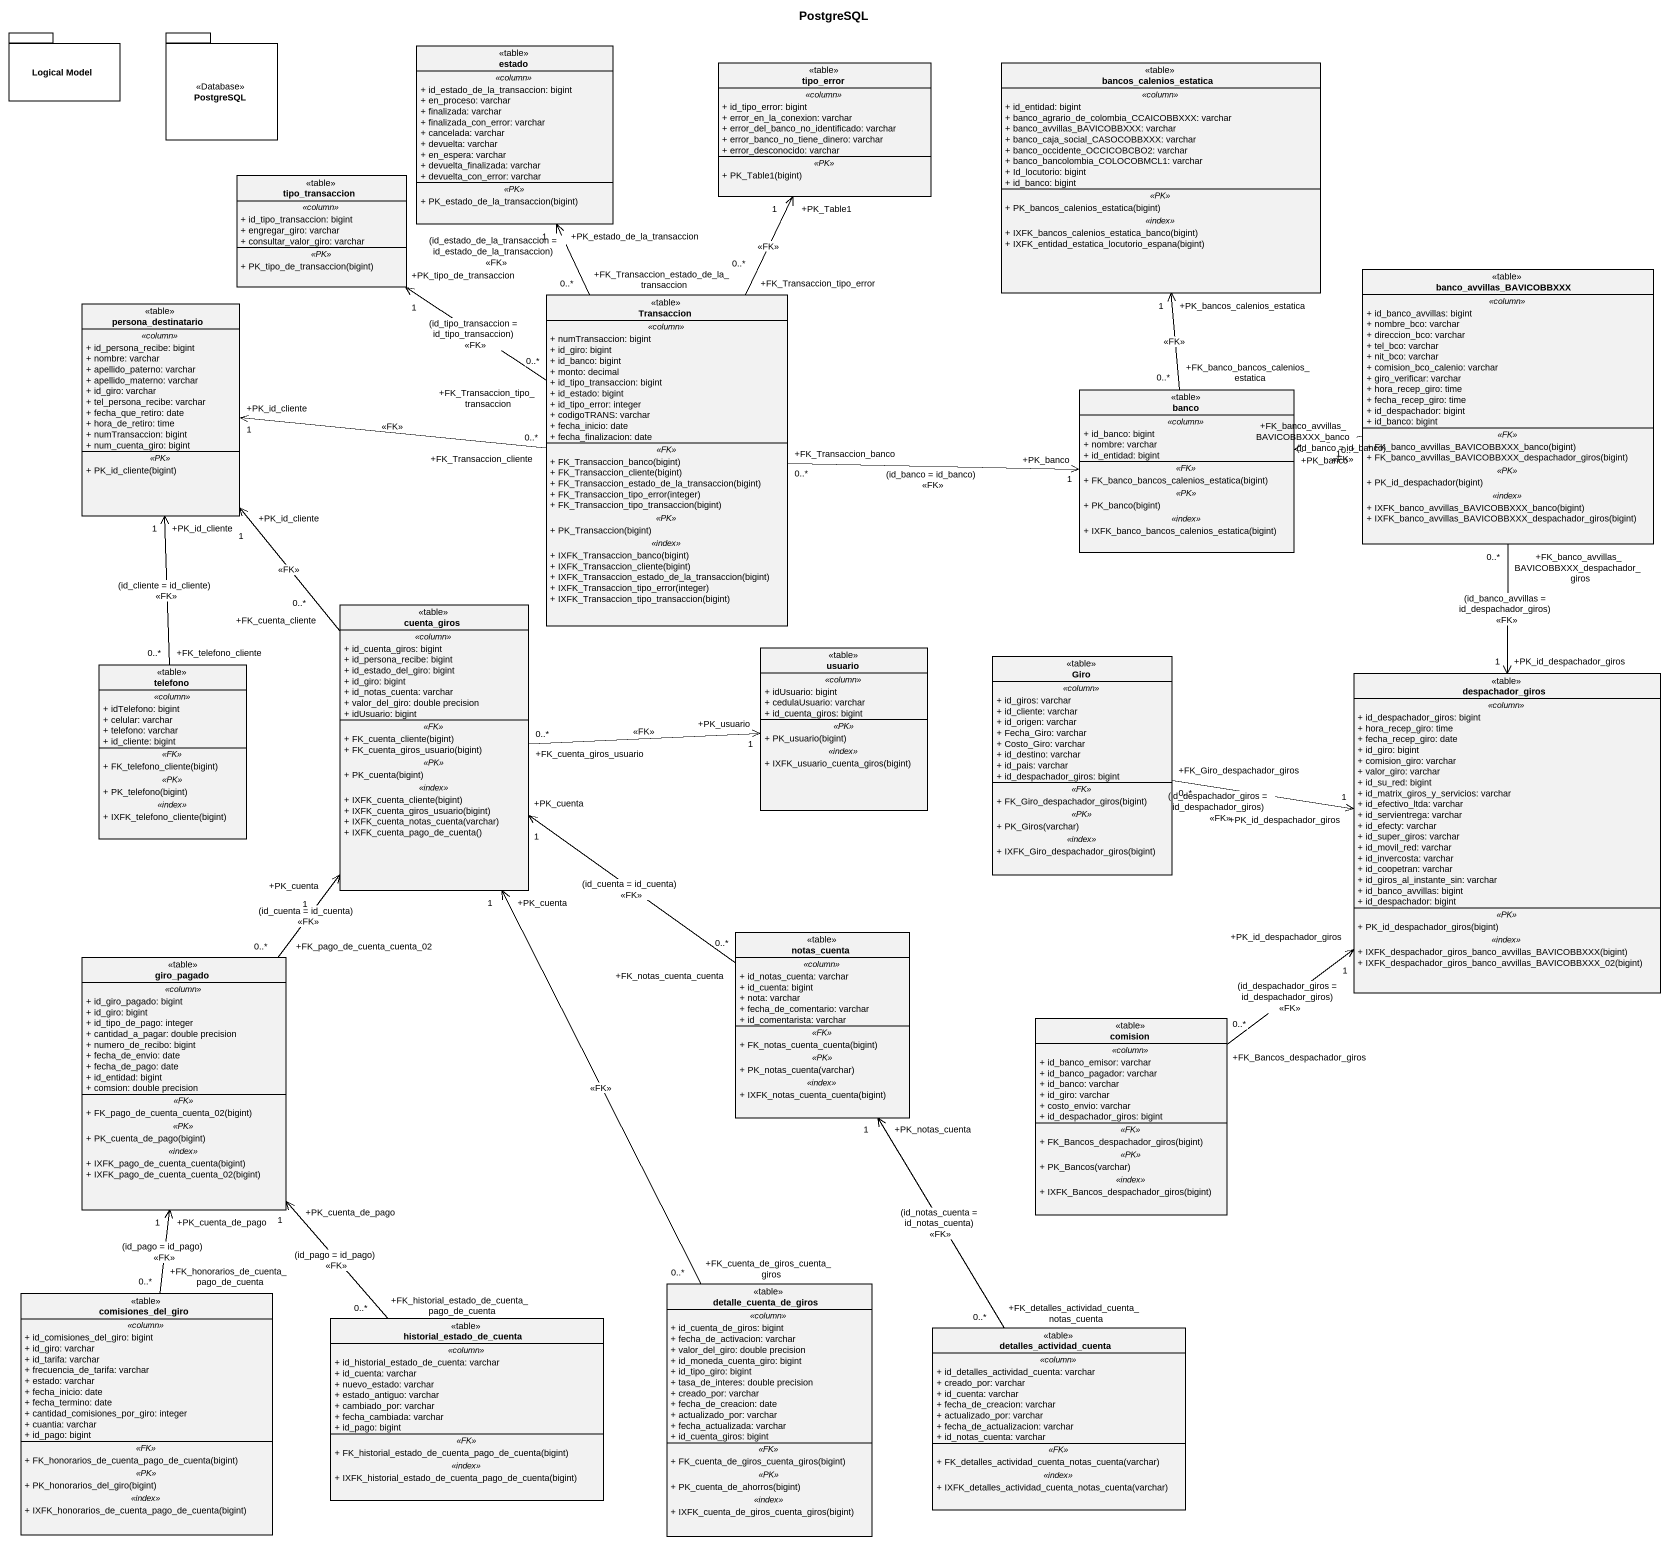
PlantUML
@startuml
title PostgreSQL
hide circle
hide empty members
skinparam classAttributeIconSize 0
package "Logical Model" as Logical_Model {
}
package PostgreSQL <<Database>> {
}
class estado <<table>> {
  .. <<column>> ..
  + id_estado_de_la_transaccion: bigint
  + en_proceso: varchar
  + finalizada: varchar
  + finalizada_con_error: varchar
  + cancelada: varchar
  + devuelta: varchar
  + en_espera: varchar
  + devuelta_finalizada: varchar
  + devuelta_con_error: varchar
  .. <<PK>> ..
  + PK_estado_de_la_transaccion(bigint)
}
class tipo_error <<table>> {
  .. <<column>> ..
  + id_tipo_error: bigint
  + error_en_la_conexion: varchar
  + error_del_banco_no_identificado: varchar
  + error_banco_no_tiene_dinero: varchar
  + error_desconocido: varchar
  .. <<PK>> ..
  + PK_Table1(bigint)
}
class bancos_calenios_estatica <<table>> {
  .. <<column>> ..
  + id_entidad: bigint
  + banco_agrario_de_colombia_CCAICOBBXXX: varchar
  + banco_avvillas_BAVICOBBXXX: varchar
  + banco_caja_social_CASOCOBBXXX: varchar
  + banco_occidente_OCCICOBCBO2: varchar
  + banco_bancolombia_COLOCOBMCL1: varchar
  + Id_locutorio: bigint
  + id_banco: bigint
  .. <<PK>> ..
  + PK_bancos_calenios_estatica(bigint)
  .. <<index>> ..
  + IXFK_bancos_calenios_estatica_banco(bigint)
  + IXFK_entidad_estatica_locutorio_espana(bigint)
}
class tipo_transaccion <<table>> {
  .. <<column>> ..
  + id_tipo_transaccion: bigint
  + engregar_giro: varchar
  + consultar_valor_giro: varchar
  .. <<PK>> ..
  + PK_tipo_de_transaccion(bigint)
}
class Transaccion <<table>> {
  .. <<column>> ..
  + numTransaccion: bigint
  + id_giro: bigint
  + id_banco: bigint
  + monto: decimal
  + id_tipo_transaccion: bigint
  + id_estado: bigint
  + id_tipo_error: integer
  + codigoTRANS: varchar
  + fecha_inicio: date
  + fecha_finalizacion: date
  .. <<FK>> ..
  + FK_Transaccion_banco(bigint)
  + FK_Transaccion_cliente(bigint)
  + FK_Transaccion_estado_de_la_transaccion(bigint)
  + FK_Transaccion_tipo_error(integer)
  + FK_Transaccion_tipo_transaccion(bigint)
  .. <<PK>> ..
  + PK_Transaccion(bigint)
  .. <<index>> ..
  + IXFK_Transaccion_banco(bigint)
  + IXFK_Transaccion_cliente(bigint)
  + IXFK_Transaccion_estado_de_la_transaccion(bigint)
  + IXFK_Transaccion_tipo_error(integer)
  + IXFK_Transaccion_tipo_transaccion(bigint)
}
class banco_avvillas_BAVICOBBXXX <<table>> {
  .. <<column>> ..
  + id_banco_avvillas: bigint
  + nombre_bco: varchar
  + direccion_bco: varchar
  + tel_bco: varchar
  + nit_bco: varchar
  + comision_bco_calenio: varchar
  + giro_verificar: varchar
  + hora_recep_giro: time
  + fecha_recep_giro: time
  + id_despachador: bigint
  + id_banco: bigint
  .. <<FK>> ..
  + FK_banco_avvillas_BAVICOBBXXX_banco(bigint)
  + FK_banco_avvillas_BAVICOBBXXX_despachador_giros(bigint)
  .. <<PK>> ..
  + PK_id_despachador(bigint)
  .. <<index>> ..
  + IXFK_banco_avvillas_BAVICOBBXXX_banco(bigint)
  + IXFK_banco_avvillas_BAVICOBBXXX_despachador_giros(bigint)
}
class persona_destinatario <<table>> {
  .. <<column>> ..
  + id_persona_recibe: bigint
  + nombre: varchar
  + apellido_paterno: varchar
  + apellido_materno: varchar
  + id_giro: varchar
  + tel_persona_recibe: varchar
  + fecha_que_retiro: date
  + hora_de_retiro: time
  + numTransaccion: bigint
  + num_cuenta_giro: bigint
  .. <<PK>> ..
  + PK_id_cliente(bigint)
}
class banco <<table>> {
  .. <<column>> ..
  + id_banco: bigint
  + nombre: varchar
  + id_entidad: bigint
  .. <<FK>> ..
  + FK_banco_bancos_calenios_estatica(bigint)
  .. <<PK>> ..
  + PK_banco(bigint)
  .. <<index>> ..
  + IXFK_banco_bancos_calenios_estatica(bigint)
}
class cuenta_giros <<table>> {
  .. <<column>> ..
  + id_cuenta_giros: bigint
  + id_persona_recibe: bigint
  + id_estado_del_giro: bigint
  + id_giro: bigint
  + id_notas_cuenta: varchar
  + valor_del_giro: double precision
  + idUsuario: bigint
  .. <<FK>> ..
  + FK_cuenta_cliente(bigint)
  + FK_cuenta_giros_usuario(bigint)
  .. <<PK>> ..
  + PK_cuenta(bigint)
  .. <<index>> ..
  + IXFK_cuenta_cliente(bigint)
  + IXFK_cuenta_giros_usuario(bigint)
  + IXFK_cuenta_notas_cuenta(varchar)
  + IXFK_cuenta_pago_de_cuenta()
}
class usuario <<table>> {
  .. <<column>> ..
  + idUsuario: bigint
  + cedulaUsuario: varchar
  + id_cuenta_giros: bigint
  .. <<PK>> ..
  + PK_usuario(bigint)
  .. <<index>> ..
  + IXFK_usuario_cuenta_giros(bigint)
}
class telefono <<table>> {
  .. <<column>> ..
  + idTelefono: bigint
  + celular: varchar
  + telefono: varchar
  + id_cliente: bigint
  .. <<FK>> ..
  + FK_telefono_cliente(bigint)
  .. <<PK>> ..
  + PK_telefono(bigint)
  .. <<index>> ..
  + IXFK_telefono_cliente(bigint)
}
class Giro <<table>> {
  .. <<column>> ..
  + id_giros: varchar
  + id_cliente: varchar
  + id_origen: varchar
  + Fecha_Giro: varchar
  + Costo_Giro: varchar
  + id_destino: varchar
  + id_pais: varchar
  + id_despachador_giros: bigint
  .. <<FK>> ..
  + FK_Giro_despachador_giros(bigint)
  .. <<PK>> ..
  + PK_Giros(varchar)
  .. <<index>> ..
  + IXFK_Giro_despachador_giros(bigint)
}
class despachador_giros <<table>> {
  .. <<column>> ..
  + id_despachador_giros: bigint
  + hora_recep_giro: time
  + fecha_recep_giro: date
  + id_giro: bigint
  + comision_giro: varchar
  + valor_giro: varchar
  + id_su_red: bigint
  + id_matrix_giros_y_servicios: varchar
  + id_efectivo_ltda: varchar
  + id_servientrega: varchar
  + id_efecty: varchar
  + id_super_giros: varchar
  + id_movil_red: varchar
  + id_invercosta: varchar
  + id_coopetran: varchar
  + id_giros_al_instante_sin: varchar
  + id_banco_avvillas: bigint
  + id_despachador: bigint
  .. <<PK>> ..
  + PK_id_despachador_giros(bigint)
  .. <<index>> ..
  + IXFK_despachador_giros_banco_avvillas_BAVICOBBXXX(bigint)
  + IXFK_despachador_giros_banco_avvillas_BAVICOBBXXX_02(bigint)
}
class giro_pagado <<table>> {
  .. <<column>> ..
  + id_giro_pagado: bigint
  + id_giro: bigint
  + id_tipo_de_pago: integer
  + cantidad_a_pagar: double precision
  + numero_de_recibo: bigint
  + fecha_de_envio: date
  + fecha_de_pago: date
  + id_entidad: bigint
  + comsion: double precision
  .. <<FK>> ..
  + FK_pago_de_cuenta_cuenta_02(bigint)
  .. <<PK>> ..
  + PK_cuenta_de_pago(bigint)
  .. <<index>> ..
  + IXFK_pago_de_cuenta_cuenta(bigint)
  + IXFK_pago_de_cuenta_cuenta_02(bigint)
}
class notas_cuenta <<table>> {
  .. <<column>> ..
  + id_notas_cuenta: varchar
  + id_cuenta: bigint
  + nota: varchar
  + fecha_de_comentario: varchar
  + id_comentarista: varchar
  .. <<FK>> ..
  + FK_notas_cuenta_cuenta(bigint)
  .. <<PK>> ..
  + PK_notas_cuenta(varchar)
  .. <<index>> ..
  + IXFK_notas_cuenta_cuenta(bigint)
}
class comision <<table>> {
  .. <<column>> ..
  + id_banco_emisor: varchar
  + id_banco_pagador: varchar
  + id_banco: varchar
  + id_giro: varchar
  + costo_envio: varchar
  + id_despachador_giros: bigint
  .. <<FK>> ..
  + FK_Bancos_despachador_giros(bigint)
  .. <<PK>> ..
  + PK_Bancos(varchar)
  .. <<index>> ..
  + IXFK_Bancos_despachador_giros(bigint)
}
class comisiones_del_giro <<table>> {
  .. <<column>> ..
  + id_comisiones_del_giro: bigint
  + id_giro: varchar
  + id_tarifa: varchar
  + frecuencia_de_tarifa: varchar
  + estado: varchar
  + fecha_inicio: date
  + fecha_termino: date
  + cantidad_comisiones_por_giro: integer
  + cuantia: varchar
  + id_pago: bigint
  .. <<FK>> ..
  + FK_honorarios_de_cuenta_pago_de_cuenta(bigint)
  .. <<PK>> ..
  + PK_honorarios_del_giro(bigint)
  .. <<index>> ..
  + IXFK_honorarios_de_cuenta_pago_de_cuenta(bigint)
}
class detalle_cuenta_de_giros <<table>> {
  .. <<column>> ..
  + id_cuenta_de_giros: bigint
  + fecha_de_activacion: varchar
  + valor_del_giro: double precision
  + id_moneda_cuenta_giro: bigint
  + id_tipo_giro: bigint
  + tasa_de_interes: double precision
  + creado_por: varchar
  + fecha_de_creacion: date
  + actualizado_por: varchar
  + fecha_actualizada: varchar
  + id_cuenta_giros: bigint
  .. <<FK>> ..
  + FK_cuenta_de_giros_cuenta_giros(bigint)
  .. <<PK>> ..
  + PK_cuenta_de_ahorros(bigint)
  .. <<index>> ..
  + IXFK_cuenta_de_giros_cuenta_giros(bigint)
}
class historial_estado_de_cuenta <<table>> {
  .. <<column>> ..
  + id_historial_estado_de_cuenta: varchar
  + id_cuenta: varchar
  + nuevo_estado: varchar
  + estado_antiguo: varchar
  + cambiado_por: varchar
  + fecha_cambiada: varchar
  + id_pago: bigint
  .. <<FK>> ..
  + FK_historial_estado_de_cuenta_pago_de_cuenta(bigint)
  .. <<index>> ..
  + IXFK_historial_estado_de_cuenta_pago_de_cuenta(bigint)
}
class detalles_actividad_cuenta <<table>> {
  .. <<column>> ..
  + id_detalles_actividad_cuenta: varchar
  + creado_por: varchar
  + id_cuenta: varchar
  + fecha_de_creacion: varchar
  + actualizado_por: varchar
  + fecha_de_actualizacion: varchar
  + id_notas_cuenta: varchar
  .. <<FK>> ..
  + FK_detalles_actividad_cuenta_notas_cuenta(varchar)
  .. <<index>> ..
  + IXFK_detalles_actividad_cuenta_notas_cuenta(varchar)
}
Transaccion "+FK_Transaccion_estado_de_la_transaccion\n0..*" -up-> "+PK_estado_de_la_transaccion\n1" estado : (id_estado_de_la_transaccion = id_estado_de_la_transaccion)\n<<FK>>
Transaccion "+FK_Transaccion_tipo_error\n0..*" -up-> "+PK_Table1\n1" tipo_error : <<FK>>
Transaccion "+FK_Transaccion_tipo_transaccion\n0..*" -up-> "+PK_tipo_de_transaccion\n1" tipo_transaccion : (id_tipo_transaccion = id_tipo_transaccion)\n<<FK>>
Transaccion "+FK_Transaccion_cliente\n0..*" -left-> "+PK_id_cliente\n1" persona_destinatario : <<FK>>
Transaccion "+FK_Transaccion_banco\n0..*" -right-> "+PK_banco\n1" banco : (id_banco = id_banco)\n<<FK>>
banco_avvillas_BAVICOBBXXX "+FK_banco_avvillas_BAVICOBBXXX_banco\n0..*" -left-> "+PK_banco\n1" banco : (id_banco = id_banco)\n<<FK>>
banco_avvillas_BAVICOBBXXX "+FK_banco_avvillas_BAVICOBBXXX_despachador_giros\n0..*" --> "+PK_id_despachador_giros\n1" despachador_giros : (id_banco_avvillas = id_despachador_giros)\n<<FK>>
banco "+FK_banco_bancos_calenios_estatica\n0..*" -up-> "+PK_bancos_calenios_estatica\n1" bancos_calenios_estatica : <<FK>>
cuenta_giros "+FK_cuenta_cliente\n0..*" -up-> "+PK_id_cliente\n1" persona_destinatario : <<FK>>
cuenta_giros "+FK_cuenta_giros_usuario\n0..*" -right-> "+PK_usuario\n1" usuario : <<FK>>
telefono "+FK_telefono_cliente\n0..*" -up-> "+PK_id_cliente\n1" persona_destinatario : (id_cliente = id_cliente)\n<<FK>>
Giro "+FK_Giro_despachador_giros\n0..*" -right-> "+PK_id_despachador_giros\n1" despachador_giros : (id_despachador_giros = id_despachador_giros)\n<<FK>>
giro_pagado "+FK_pago_de_cuenta_cuenta_02\n0..*" -up-> "+PK_cuenta\n1" cuenta_giros : (id_cuenta = id_cuenta)\n<<FK>>
notas_cuenta "+FK_notas_cuenta_cuenta\n0..*" -up-> "+PK_cuenta\n1" cuenta_giros : (id_cuenta = id_cuenta)\n<<FK>>
comision "+FK_Bancos_despachador_giros\n0..*" -up-> "+PK_id_despachador_giros\n1" despachador_giros : (id_despachador_giros = id_despachador_giros)\n<<FK>>
comisiones_del_giro "+FK_honorarios_de_cuenta_pago_de_cuenta\n0..*" -up-> "+PK_cuenta_de_pago\n1" giro_pagado : (id_pago = id_pago)\n<<FK>>
detalle_cuenta_de_giros "+FK_cuenta_de_giros_cuenta_giros\n0..*" -up-> "+PK_cuenta\n1" cuenta_giros : <<FK>>
historial_estado_de_cuenta "+FK_historial_estado_de_cuenta_pago_de_cuenta\n0..*" -up-> "+PK_cuenta_de_pago\n1" giro_pagado : (id_pago = id_pago)\n<<FK>>
detalles_actividad_cuenta "+FK_detalles_actividad_cuenta_notas_cuenta\n0..*" -up-> "+PK_notas_cuenta\n1" notas_cuenta : (id_notas_cuenta = id_notas_cuenta)\n<<FK>>
@enduml
